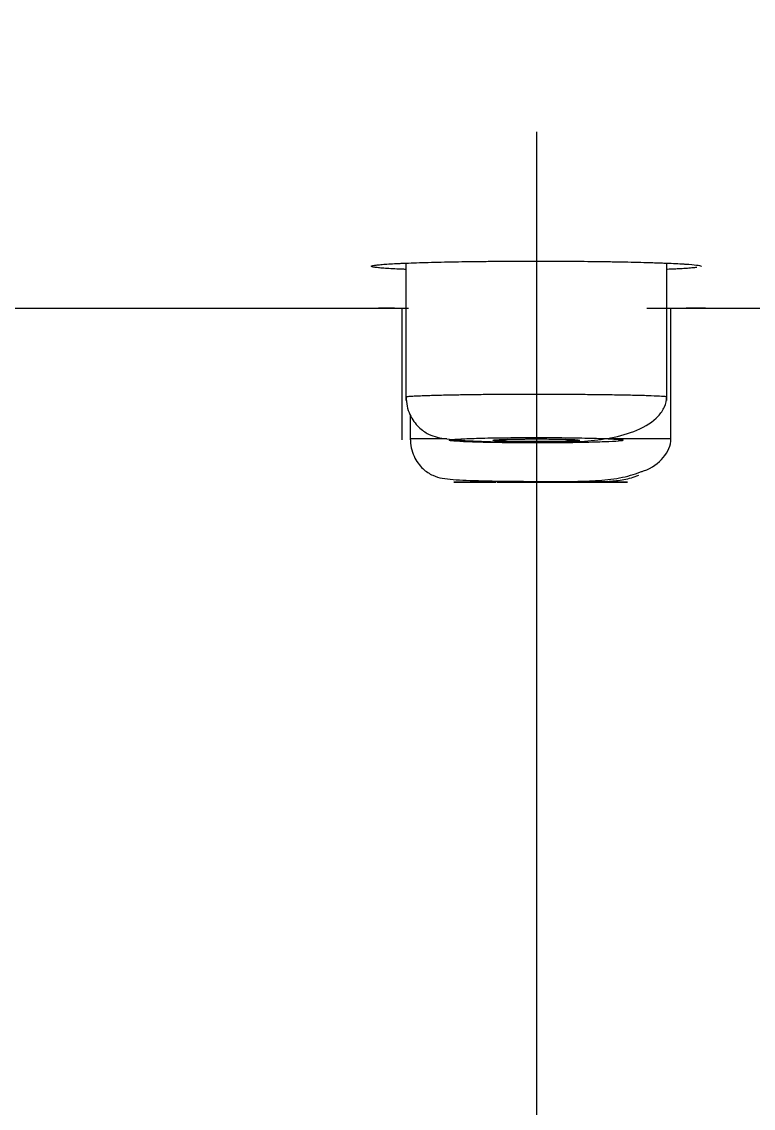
# Model space of a CAD drawing. Header units: millimetres. Extents: x 6110 to 6704, y -2661 to -1821.
# Drawn here: x 6482.826 to 6484.931, y -2068.33 to -2065.205 of the extents above; entities that cross this region are included whole.
import ezdxf

# ---------------------------------------------------------------- set-up
doc = ezdxf.new("R2010")
doc.units = ezdxf.units.MM
doc.header["$LTSCALE"] = 0.1
doc.linetypes.add('CENTERX2', pattern=[101.6, 63.5, -12.7, 12.7, -12.7])
doc.linetypes.add('HIDDEN2', pattern=[4.7625, 3.175, -1.5875])
doc.layers.add('1', color=4, linetype='HIDDEN2', lineweight=13)
doc.layers.add('DIM', color=3, linetype='Continuous', lineweight=9)
doc.layers.add('CENTER', color=1, linetype='CENTERX2')

msp = doc.modelspace()

# ---------------------------------------------------------------- hatches: boundary and pattern name
at = {"layer": 'DIM'}
h = msp.add_hatch(dxfattribs=at)
h.set_pattern_fill('ANSI31', color=2)
edge = h.paths.add_edge_path()
edge.add_line((6619.6172, -2595.9805), (6619.6172, -1962.2056))
edge.add_line((6634.6172, -1966.1101), (6619.6172, -1966.1101))
edge.add_line((6634.6172, -2610.9805), (6634.6172, -1966.1101))
edge.add_line((6634.6172, -2610.9805), (6184.4567, -2610.9805))
edge.add_line((6619.6172, -2595.9805), (6184.4567, -2595.9805))
edge.add_line((6184.4567, -2610.9805), (6184.4567, -2595.9805))

# ---------------------------------------------------------------- linework, layer by layer
at = {"layer": '1', "color": 7, "linetype": 'Continuous', "lineweight": -3}
for p, q in [((6483.9319, -2065.8997), (6483.9319, -2066.2952)), ((6484.6819, -2066.2952), (6484.6819, -2065.8999)), ((6483.9196, -2066.0297), (6481.5987, -2066.0297)), ((6483.9196, -2066.0297), (6483.9196, -2066.4077)), ((6486.9672, -2066.0297), (6484.6245, -2066.0297)), ((6484.6941, -2066.4077), (6484.6941, -2066.0288)), ((6483.9441, -2066.3364), (6483.9441, -2066.4077))]:
    msp.add_line(p, q, dxfattribs=at)
for points, knots in [([(6483.9311, -2065.9177), (6483.9292, -2065.9176), (6483.9273, -2065.9175), (6483.9208, -2065.9173), (6483.9164, -2065.9171), (6483.8948, -2065.9161), (6483.8802, -2065.9153), (6483.8652, -2065.9142), (6483.8624, -2065.9139), (6483.8571, -2065.9135), (6483.8547, -2065.9132), (6483.8479, -2065.9125), (6483.8441, -2065.9121), (6483.835, -2065.9107), (6483.8319, -2065.9097), (6483.8318, -2065.9085), (6483.832, -2065.9083), (6483.8328, -2065.9078), (6483.8334, -2065.9075), (6483.8356, -2065.9068), (6483.8401, -2065.9059), (6483.8476, -2065.9049), (6483.8544, -2065.9042), (6483.8568, -2065.904), (6483.8621, -2065.9035), (6483.8649, -2065.9033), (6483.8797, -2065.9022), (6483.8943, -2065.9013), (6483.9158, -2065.9003), (6483.9203, -2065.9001), (6483.9295, -2065.8997), (6483.9343, -2065.8995), (6483.9492, -2065.8989), (6483.9597, -2065.8986), (6483.9925, -2065.8975), (6484.0164, -2065.8969), (6484.0488, -2065.8962), (6484.0554, -2065.8961), (6484.0689, -2065.8958), (6484.0757, -2065.8957), (6484.0962, -2065.8954), (6484.1242, -2065.8949), (6484.1534, -2065.8946), (6484.1756, -2065.8944), (6484.1831, -2065.8943), (6484.1983, -2065.8942), (6484.206, -2065.8941), (6484.2443, -2065.8939), (6484.2751, -2065.8938), (6484.3216, -2065.8938), (6484.3371, -2065.8938), (6484.3605, -2065.8939), (6484.3683, -2065.8939), (6484.3838, -2065.894), (6484.3914, -2065.894), (6484.4295, -2065.8943), (6484.4592, -2065.8946), (6484.4951, -2065.895), (6484.5022, -2065.8951), (6484.5164, -2065.8953), (6484.5234, -2065.8955), (6484.5441, -2065.8958), (6484.5574, -2065.8961), (6484.5961, -2065.8969), (6484.6201, -2065.8975), (6484.6478, -2065.8984), (6484.6532, -2065.8985), (6484.6637, -2065.8989), (6484.6688, -2065.8991), (6484.6836, -2065.8997), (6484.702, -2065.9004), (6484.718, -2065.9013), (6484.7291, -2065.9019), (6484.7326, -2065.9021), (6484.7393, -2065.9026), (6484.7425, -2065.9028), (6484.7574, -2065.9039), (6484.7665, -2065.9049), (6484.7756, -2065.9063), (6484.7779, -2065.9068), (6484.7811, -2065.9077), (6484.7818, -2065.9082), (6484.7819, -2065.9087), (6484.7819, -2065.9087), (6484.7819, -2065.9087)], [0, 0, 0, 0, 0.00509, 0.00509, 0.01801, 0.01801, 0.069687, 0.069687, 0.082607, 0.082607, 0.095526, 0.095526, 0.121365, 0.121365, 0.173042, 0.173042, 0.185962, 0.185962, 0.198881, 0.198881, 0.22472, 0.250558, 0.250558, 0.263478, 0.263478, 0.276397, 0.276397, 0.328075, 0.328075, 0.340994, 0.340994, 0.353913, 0.353913, 0.379752, 0.379752, 0.431429, 0.431429, 0.444349, 0.444349, 0.457268, 0.457268, 0.483107, 0.508946, 0.508946, 0.521865, 0.521865, 0.534784, 0.534784, 0.586462, 0.586462, 0.612301, 0.612301, 0.62522, 0.62522, 0.638139, 0.638139, 0.689817, 0.689817, 0.702736, 0.702736, 0.715655, 0.715655, 0.741494, 0.741494, 0.793172, 0.793172, 0.806091, 0.806091, 0.81901, 0.81901, 0.844849, 0.870688, 0.870688, 0.883607, 0.883607, 0.896527, 0.896527, 0.948204, 0.948204, 0.974043, 0.974043, 0.999881, 0.999881, 1, 1, 1, 1]), ([(6484.7687, -2065.9122), (6484.7684, -2065.9122), (6484.7681, -2065.9122), (6484.7659, -2065.9125), (6484.7639, -2065.9128), (6484.7571, -2065.9134), (6484.7467, -2065.9143), (6484.7335, -2065.9152), (6484.7226, -2065.9158), (6484.7188, -2065.916), (6484.7108, -2065.9165), (6484.7066, -2065.9167), (6484.6964, -2065.9171), (6484.6903, -2065.9174), (6484.6838, -2065.9177)], [0, 0, 0, 0, 0.017867, 0.017867, 0.135459, 0.135459, 0.370643, 0.605828, 0.605828, 0.72342, 0.72342, 0.841012, 0.841012, 1, 1, 1, 1]), ([(6483.8441, -2066.0294), (6483.8441, -2066.0294), (6483.8443, -2066.0294), (6483.8452, -2066.0294), (6483.8462, -2066.0293), (6483.8485, -2066.0293), (6483.8493, -2066.0293), (6483.8513, -2066.0293), (6483.8524, -2066.0293), (6483.8584, -2066.0292), (6483.865, -2066.0292), (6483.8774, -2066.0291), (6483.882, -2066.0291), (6483.8896, -2066.029), (6483.8922, -2066.029), (6483.8977, -2066.029), (6483.9005, -2066.029), (6483.9074, -2066.029), (6483.9115, -2066.0289), (6483.9157, -2066.0289)], [0, 0, 0, 0, 0.084098, 0.084098, 0.221476, 0.221476, 0.290165, 0.290165, 0.358854, 0.358854, 0.63361, 0.63361, 0.770988, 0.770988, 0.839677, 0.839677, 0.908365, 0.908365, 1, 1, 1, 1]), ([(6483.9392, -2066.0297), (6483.9315, -2066.0297), (6483.9242, -2066.0297), (6483.914, -2066.0297), (6483.9109, -2066.0297), (6483.9048, -2066.0297), (6483.896, -2066.0296), (6483.8881, -2066.0296), (6483.8738, -2066.0296), (6483.8659, -2066.0296), (6483.8582, -2066.0296), (6483.8568, -2066.0296), (6483.8545, -2066.0295), (6483.8537, -2066.0295), (6483.8528, -2066.0295)], [0, 0, 0, 0, 0.180775, 0.180775, 0.265249, 0.265249, 0.349723, 0.518672, 0.518672, 0.856568, 0.856568, 0.941042, 0.941042, 1, 1, 1, 1]), ([(6484.6737, -2066.0288), (6484.6814, -2066.0288), (6484.6889, -2066.0288), (6484.6998, -2066.0288), (6484.7034, -2066.0289), (6484.7104, -2066.0289), (6484.7206, -2066.0289), (6484.7299, -2066.029), (6484.7472, -2066.029), (6484.7571, -2066.0291), (6484.7675, -2066.0291), (6484.7694, -2066.0291), (6484.7732, -2066.0292), (6484.7749, -2066.0292), (6484.7798, -2066.0292), (6484.7826, -2066.0292), (6484.7897, -2066.0293), (6484.7925, -2066.0293), (6484.7941, -2066.0294), (6484.7942, -2066.0294), (6484.7936, -2066.0294), (6484.7933, -2066.0294), (6484.7924, -2066.0295), (6484.7919, -2066.0295), (6484.7886, -2066.0295), (6484.7842, -2066.0295), (6484.7749, -2066.0296), (6484.7713, -2066.0296), (6484.7633, -2066.0296), (6484.7588, -2066.0296), (6484.7442, -2066.0296), (6484.7329, -2066.0297), (6484.7135, -2066.0297), (6484.7067, -2066.0297), (6484.6988, -2066.0297), (6484.6981, -2066.0297), (6484.6974, -2066.0297)], [0, 0, 0, 0, 0.053649, 0.053649, 0.081331, 0.081331, 0.109013, 0.164378, 0.164378, 0.275108, 0.275108, 0.30279, 0.30279, 0.330473, 0.330473, 0.385838, 0.385838, 0.496567, 0.496567, 0.551932, 0.551932, 0.579615, 0.579615, 0.607297, 0.607297, 0.718027, 0.718027, 0.773391, 0.773391, 0.828756, 0.828756, 0.939486, 0.939486, 0.994851, 0.994851, 1, 1, 1, 1]), ([(6483.9319, -2066.2843), (6483.9318, -2066.284), (6483.9338, -2066.2834), (6483.9429, -2066.2825), (6483.9582, -2066.2816), (6483.9774, -2066.2808), (6483.9991, -2066.28), (6484.0219, -2066.2794), (6484.0449, -2066.2788), (6484.067, -2066.2783), (6484.0876, -2066.2779), (6484.1062, -2066.2776), (6484.1222, -2066.2773), (6484.132, -2066.2772), (6484.1365, -2066.2772)], [0, 0, 0, 0, 0.110933, 0.236397, 0.35294, 0.46056, 0.559253, 0.649017, 0.729851, 0.801752, 0.864719, 0.91875, 0.963844, 1, 1, 1, 1]), ([(6483.9323, -2066.2841), (6483.9323, -2066.2933), (6483.9342, -2066.3108), (6483.9423, -2066.3351), (6483.9542, -2066.3554), (6483.9722, -2066.3763), (6483.9973, -2066.3931), (6484.0314, -2066.404), (6484.0803, -2066.4089), (6484.1583, -2066.4128), (6484.2162, -2066.4142), (6484.2398, -2066.4144), (6484.2425, -2066.4144)], [0, 0, 0, 0, 0.05708, 0.112852, 0.166256, 0.216847, 0.310879, 0.403645, 0.611227, 0.850257, 0.983393, 1, 1, 1, 1]), ([(6484.1365, -2066.2772), (6484.1441, -2066.2771), (6484.1596, -2066.2769), (6484.1834, -2066.2767), (6484.2077, -2066.2766), (6484.2323, -2066.2765), (6484.2571, -2066.2764), (6484.282, -2066.2763), (6484.3167, -2066.2763), (6484.3626, -2066.2764), (6484.4197, -2066.2767), (6484.4776, -2066.2773), (6484.5341, -2066.278), (6484.5862, -2066.279), (6484.6307, -2066.2802), (6484.664, -2066.2816), (6484.6793, -2066.2829), (6484.6818, -2066.2838), (6484.6819, -2066.2841)], [0, 0, 0, 0, 0.033629, 0.067071, 0.100325, 0.133391, 0.16627, 0.198962, 0.231466, 0.302686, 0.378992, 0.460384, 0.546858, 0.638415, 0.735051, 0.836764, 0.943552, 1, 1, 1, 1]), ([(6484.2425, -2066.4144), (6484.2622, -2066.4147), (6484.33, -2066.415), (6484.4261, -2066.4147), (6484.525, -2066.4034), (6484.6023, -2066.3818), (6484.654, -2066.3484), (6484.6776, -2066.3132), (6484.6816, -2066.2941), (6484.6816, -2066.2841)], [0, 0, 0, 0, 0.099613, 0.344121, 0.480478, 0.634751, 0.810011, 0.904088, 1, 1, 1, 1]), ([(6483.9441, -2066.4045), (6483.9441, -2066.4045), (6483.9442, -2066.4045), (6483.9479, -2066.4045), (6483.9622, -2066.4044), (6483.9852, -2066.4044), (6484.0146, -2066.4043), (6484.0379, -2066.4043), (6484.0493, -2066.4043)], [0, 0, 0, 0, 0.022978, 0.224634, 0.426289, 0.627945, 0.8296, 1, 1, 1, 1]), ([(6483.9443, -2066.4044), (6483.9443, -2066.4136), (6483.9462, -2066.4309), (6483.9542, -2066.4551), (6483.966, -2066.4753), (6483.9844, -2066.4961), (6484.0102, -2066.5123), (6484.0461, -2066.5213), (6484.1019, -2066.5242), (6484.1891, -2066.5266), (6484.2661, -2066.5272), (6484.3048, -2066.5274), (6484.3224, -2066.5275)], [0, 0, 0, 0, 0.048913, 0.096586, 0.142526, 0.186752, 0.272452, 0.363, 0.5665, 0.786807, 0.904788, 1, 1, 1, 1]), ([(6484.1932, -2066.4021), (6484.1932, -2066.4021), (6484.1932, -2066.4021), (6484.1691, -2066.4025), (6484.1468, -2066.403), (6484.1083, -2066.4042), (6484.092, -2066.405), (6484.0683, -2066.4066), (6484.0607, -2066.4074), (6484.0552, -2066.4092), (6484.0573, -2066.4101), (6484.0705, -2066.4117), (6484.0819, -2066.4126), (6484.1125, -2066.414), (6484.132, -2066.4147), (6484.1763, -2066.4157), (6484.2017, -2066.4161), (6484.2548, -2066.4167), (6484.2832, -2066.4168), (6484.3392, -2066.4168), (6484.3675, -2066.4166), (6484.4101, -2066.4161), (6484.426, -2066.4159), (6484.4645, -2066.4151), (6484.4858, -2066.4145), (6484.5205, -2066.4132), (6484.5343, -2066.4124), (6484.5525, -2066.4108), (6484.5571, -2066.4099), (6484.5567, -2066.4081), (6484.5517, -2066.4073), (6484.5328, -2066.4056), (6484.5187, -2066.4048), (6484.4834, -2066.4035), (6484.4618, -2066.4029), (6484.4141, -2066.402), (6484.3875, -2066.4016), (6484.3328, -2066.4012), (6484.304, -2066.4012), (6484.2475, -2066.4014), (6484.219, -2066.4017), (6484.1932, -2066.4021)], [0, 0, 0, 0, 0.000018, 0.000018, 0.051845, 0.051845, 0.105586, 0.105586, 0.159332, 0.159332, 0.213066, 0.213066, 0.266775, 0.266775, 0.320457, 0.320457, 0.374122, 0.374122, 0.427786, 0.427786, 0.481449, 0.481449, 0.514787, 0.514787, 0.568512, 0.568512, 0.622256, 0.622256, 0.676001, 0.676001, 0.729729, 0.729729, 0.783429, 0.783429, 0.837104, 0.837104, 0.890766, 0.890766, 0.944433, 0.944433, 1, 1, 1, 1]), ([(6484.3953, -2066.412), (6484.3895, -2066.4122), (6484.3831, -2066.4123), (6484.373, -2066.4125), (6484.3695, -2066.4126), (6484.3623, -2066.4127), (6484.3585, -2066.4128), (6484.3472, -2066.4129), (6484.3394, -2066.413), (6484.3273, -2066.4131), (6484.3233, -2066.4131), (6484.3151, -2066.4131), (6484.311, -2066.4131), (6484.2987, -2066.4131), (6484.2906, -2066.4131), (6484.2785, -2066.413), (6484.2745, -2066.413), (6484.2667, -2066.4129), (6484.259, -2066.4128), (6484.2516, -2066.4127), (6484.2462, -2066.4126), (6484.2444, -2066.4126), (6484.2409, -2066.4125), (6484.2392, -2066.4125), (6484.2306, -2066.4123), (6484.2243, -2066.4122), (6484.2157, -2066.4119), (6484.2129, -2066.4118), (6484.2077, -2066.4116), (6484.2052, -2066.4115), (6484.1984, -2066.4112), (6484.1946, -2066.411), (6484.1898, -2066.4106), (6484.1884, -2066.4105), (6484.1861, -2066.4102), (6484.1851, -2066.4101), (6484.1827, -2066.4097), (6484.1819, -2066.4095), (6484.1818, -2066.409), (6484.1827, -2066.4087), (6484.185, -2066.4084), (6484.186, -2066.4082), (6484.1884, -2066.408), (6484.1898, -2066.4079), (6484.1945, -2066.4075), (6484.1983, -2066.4073), (6484.2051, -2066.407), (6484.2075, -2066.4069), (6484.2128, -2066.4067), (6484.2155, -2066.4066), (6484.2242, -2066.4063), (6484.2304, -2066.4062), (6484.2407, -2066.4059), (6484.2442, -2066.4059), (6484.2514, -2066.4058), (6484.2588, -2066.4056), (6484.2665, -2066.4056), (6484.2743, -2066.4055), (6484.2783, -2066.4054), (6484.2904, -2066.4054), (6484.2985, -2066.4053), (6484.3108, -2066.4053), (6484.3148, -2066.4054), (6484.321, -2066.4054), (6484.323, -2066.4054), (6484.3271, -2066.4054), (6484.3291, -2066.4054), (6484.3392, -2066.4055), (6484.347, -2066.4055), (6484.3583, -2066.4057), (6484.3621, -2066.4057), (6484.3693, -2066.4059), (6484.3728, -2066.4059), (6484.383, -2066.4061), (6484.3893, -2066.4063), (6484.398, -2066.4066), (6484.4008, -2066.4067), (6484.406, -2066.4069), (6484.4109, -2066.4071), (6484.4151, -2066.4073), (6484.4189, -2066.4075), (6484.4207, -2066.4076), (6484.4254, -2066.408), (6484.4278, -2066.4082), (6484.4302, -2066.4086), (6484.4308, -2066.4087), (6484.4316, -2066.409), (6484.4319, -2066.4091), (6484.4319, -2066.4092), (6484.4319, -2066.4092), (6484.4319, -2066.4092)], [0, 0, 0, 0, 0.035713, 0.035713, 0.05357, 0.05357, 0.071426, 0.071426, 0.107139, 0.107139, 0.124996, 0.124996, 0.142852, 0.142852, 0.178565, 0.178565, 0.196422, 0.196422, 0.214278, 0.232135, 0.232135, 0.241063, 0.241063, 0.249991, 0.249991, 0.285704, 0.285704, 0.303561, 0.303561, 0.321417, 0.321417, 0.35713, 0.35713, 0.374987, 0.374987, 0.392843, 0.392843, 0.428556, 0.428556, 0.464269, 0.464269, 0.482126, 0.482126, 0.499982, 0.499982, 0.535695, 0.535695, 0.553552, 0.553552, 0.571408, 0.571408, 0.607121, 0.607121, 0.624978, 0.624978, 0.642834, 0.660691, 0.660691, 0.678547, 0.678547, 0.71426, 0.71426, 0.732117, 0.732117, 0.741045, 0.741045, 0.749973, 0.749973, 0.785686, 0.785686, 0.803543, 0.803543, 0.821399, 0.821399, 0.857112, 0.857112, 0.874969, 0.874969, 0.892825, 0.910682, 0.910682, 0.928538, 0.928538, 0.964251, 0.964251, 0.982108, 0.982108, 0.999964, 0.999964, 1, 1, 1, 1]), ([(6484.4284, -2066.4101), (6484.4278, -2066.4102), (6484.4272, -2066.4103), (6484.4253, -2066.4105), (6484.4226, -2066.4107), (6484.4191, -2066.4109), (6484.4153, -2066.4112), (6484.4132, -2066.4113), (6484.4063, -2066.4116), (6484.4011, -2066.4118), (6484.3953, -2066.412)], [0, 0, 0, 0, 0.103285, 0.103285, 0.282628, 0.461971, 0.461971, 0.641314, 0.641314, 1, 1, 1, 1]), ([(6484.5052, -2066.4041), (6484.5053, -2066.4041), (6484.522, -2066.4041), (6484.556, -2066.4042), (6484.6032, -2066.4042), (6484.646, -2066.4043), (6484.679, -2066.4043), (6484.6924, -2066.4044), (6484.6941, -2066.4044), (6484.6941, -2066.4044)], [0, 0, 0, 0, 0.000767, 0.146534, 0.31106, 0.494329, 0.696324, 0.917024, 1, 1, 1, 1]), ([(6484.6069, -2066.5), (6484.6098, -2066.4992), (6484.6384, -2066.4911), (6484.6681, -2066.4669), (6484.6903, -2066.4332), (6484.6938, -2066.4143), (6484.6938, -2066.4044)], [0, 0, 0, 0, 0.050664, 0.507957, 0.751981, 1, 1, 1, 1]), ([(6484.3224, -2066.5275), (6484.3276, -2066.5275), (6484.3807, -2066.5277), (6484.4575, -2066.5279), (6484.5475, -2066.5193), (6484.588, -2066.5073), (6484.6069, -2066.5)], [0, 0, 0, 0, 0.049999, 0.509423, 0.757848, 1, 1, 1, 1]), ([(6484.4008, -2066.5297), (6484.4177, -2066.5297), (6484.4339, -2066.5297), (6484.473, -2066.5296), (6484.4947, -2066.5296), (6484.5302, -2066.5296), (6484.5444, -2066.5296), (6484.5636, -2066.5295), (6484.5687, -2066.5295), (6484.5694, -2066.5294), (6484.5649, -2066.5294), (6484.547, -2066.5293), (6484.5333, -2066.5292), (6484.4989, -2066.5291), (6484.4776, -2066.5291), (6484.4305, -2066.529), (6484.404, -2066.529), (6484.3496, -2066.529), (6484.3209, -2066.529), (6484.2652, -2066.529), (6484.2375, -2066.529), (6484.187, -2066.529), (6484.1634, -2066.5291), (6484.1435, -2066.5291), (6484.1434, -2066.5291), (6484.1235, -2066.5292), (6484.1067, -2066.5292), (6484.0821, -2066.5293), (6484.074, -2066.5293), (6484.0675, -2066.5294), (6484.069, -2066.5295), (6484.0812, -2066.5295), (6484.0921, -2066.5296), (6484.1218, -2066.5296), (6484.1409, -2066.5296), (6484.1713, -2066.5296), (6484.1805, -2066.5296), (6484.19, -2066.5297)], [0, 0, 0, 0, 0.03928, 0.03928, 0.101678, 0.101678, 0.164085, 0.164085, 0.226499, 0.226499, 0.288911, 0.288911, 0.351317, 0.351317, 0.413715, 0.413715, 0.476106, 0.476106, 0.538472, 0.538472, 0.600839, 0.600839, 0.663204, 0.663204, 0.663274, 0.663274, 0.725678, 0.725678, 0.788088, 0.788088, 0.850502, 0.850502, 0.912912, 0.912912, 0.975314, 0.975314, 1, 1, 1, 1]), ([(6484.4075, -2066.5296), (6484.4016, -2066.5296), (6484.3953, -2066.5296), (6484.3851, -2066.5296), (6484.3816, -2066.5296), (6484.3744, -2066.5296), (6484.3707, -2066.5296), (6484.3593, -2066.5296), (6484.3515, -2066.5296), (6484.3395, -2066.5296), (6484.3354, -2066.5296), (6484.3272, -2066.5296), (6484.3231, -2066.5296), (6484.3109, -2066.5296), (6484.3028, -2066.5296), (6484.2907, -2066.5296), (6484.2867, -2066.5296), (6484.2789, -2066.5296), (6484.2712, -2066.5296), (6484.2638, -2066.5296), (6484.2584, -2066.5296), (6484.2566, -2066.5296), (6484.2531, -2066.5296), (6484.2513, -2066.5296), (6484.2428, -2066.5296), (6484.2365, -2066.5296), (6484.2278, -2066.5295), (6484.2251, -2066.5295), (6484.2199, -2066.5295), (6484.2174, -2066.5295), (6484.2106, -2066.5295), (6484.2068, -2066.5295), (6484.202, -2066.5295), (6484.2006, -2066.5295), (6484.1983, -2066.5295), (6484.1973, -2066.5295), (6484.1949, -2066.5295), (6484.1941, -2066.5295), (6484.1941, -2066.5294), (6484.1943, -2066.5294), (6484.1951, -2066.5294), (6484.1963, -2066.5294), (6484.1982, -2066.5294), (6484.2006, -2066.5294), (6484.202, -2066.5294), (6484.2067, -2066.5294), (6484.2105, -2066.5293), (6484.2173, -2066.5293), (6484.2198, -2066.5293), (6484.225, -2066.5293), (6484.2278, -2066.5293), (6484.2364, -2066.5293), (6484.2427, -2066.5293), (6484.2529, -2066.5293), (6484.2565, -2066.5293), (6484.2637, -2066.5293), (6484.2711, -2066.5293), (6484.2787, -2066.5292), (6484.2866, -2066.5292), (6484.2906, -2066.5292), (6484.3027, -2066.5292), (6484.3108, -2066.5292), (6484.323, -2066.5292), (6484.3271, -2066.5292), (6484.3332, -2066.5292), (6484.3353, -2066.5292), (6484.3394, -2066.5292), (6484.3414, -2066.5292), (6484.3514, -2066.5292), (6484.3592, -2066.5292), (6484.3705, -2066.5293), (6484.3743, -2066.5293), (6484.3815, -2066.5293), (6484.385, -2066.5293), (6484.3952, -2066.5293), (6484.4015, -2066.5293), (6484.4103, -2066.5293), (6484.413, -2066.5293), (6484.4182, -2066.5293), (6484.4231, -2066.5293), (6484.4273, -2066.5293), (6484.4312, -2066.5294), (6484.4329, -2066.5294), (6484.4377, -2066.5294), (6484.44, -2066.5294), (6484.4424, -2066.5294), (6484.443, -2066.5294), (6484.4439, -2066.5294), (6484.4441, -2066.5294), (6484.4441, -2066.5294)], [0, 0, 0, 0, 0.03572, 0.03572, 0.053579, 0.053579, 0.071439, 0.071439, 0.107159, 0.107159, 0.125018, 0.125018, 0.142878, 0.142878, 0.178598, 0.178598, 0.196458, 0.196458, 0.214317, 0.232177, 0.232177, 0.241107, 0.241107, 0.250037, 0.250037, 0.285756, 0.285756, 0.303616, 0.303616, 0.321476, 0.321476, 0.357195, 0.357195, 0.375055, 0.375055, 0.392915, 0.392915, 0.428635, 0.428635, 0.446494, 0.446494, 0.464354, 0.482214, 0.482214, 0.500074, 0.500074, 0.535793, 0.535793, 0.553653, 0.553653, 0.571513, 0.571513, 0.607232, 0.607232, 0.625092, 0.625092, 0.642952, 0.660812, 0.660812, 0.678671, 0.678671, 0.714391, 0.714391, 0.732251, 0.732251, 0.741181, 0.741181, 0.75011, 0.75011, 0.78583, 0.78583, 0.80369, 0.80369, 0.82155, 0.82155, 0.857269, 0.857269, 0.875129, 0.875129, 0.892989, 0.910848, 0.910848, 0.928708, 0.928708, 0.964428, 0.964428, 0.982288, 0.982288, 1, 1, 1, 1]), ([(6484.3324, -2066.5297), (6484.3201, -2066.5297), (6484.3076, -2066.5297), (6484.2778, -2066.5297), (6484.2602, -2066.5297), (6484.2328, -2066.5297), (6484.2227, -2066.5297), (6484.2129, -2066.5297), (6484.2129, -2066.5297), (6484.2129, -2066.5297)], [0, 0, 0, 0, 0.308793, 0.308793, 0.742454, 0.742454, 0.999796, 0.999796, 1, 1, 1, 1]), ([(6484.4406, -2066.5295), (6484.44, -2066.5295), (6484.4394, -2066.5295), (6484.4375, -2066.5295), (6484.4348, -2066.5295), (6484.4313, -2066.5295), (6484.4275, -2066.5295), (6484.4254, -2066.5295), (6484.4185, -2066.5295), (6484.4133, -2066.5295), (6484.4075, -2066.5296)], [0, 0, 0, 0, 0.102313, 0.102313, 0.281851, 0.461388, 0.461388, 0.640925, 0.640925, 1, 1, 1, 1]), ([(6484.4495, -2066.5271), (6484.48, -2066.5292), (6484.525, -2066.5274), (6484.5732, -2066.5203), (6484.5946, -2066.5124), (6484.6016, -2066.5091)], [0, 0, 0, 0, 0.558353, 0.853432, 1, 1, 1, 1])]:
    msp.add_open_spline(points, degree=3, knots=knots, dxfattribs=at)
at = {"layer": 'CENTER'}
msp.add_line((6484.3069, -2024.882), (6484.3069, -2124.0403), dxfattribs=at)

doc.saveas('drawing.dxf')
